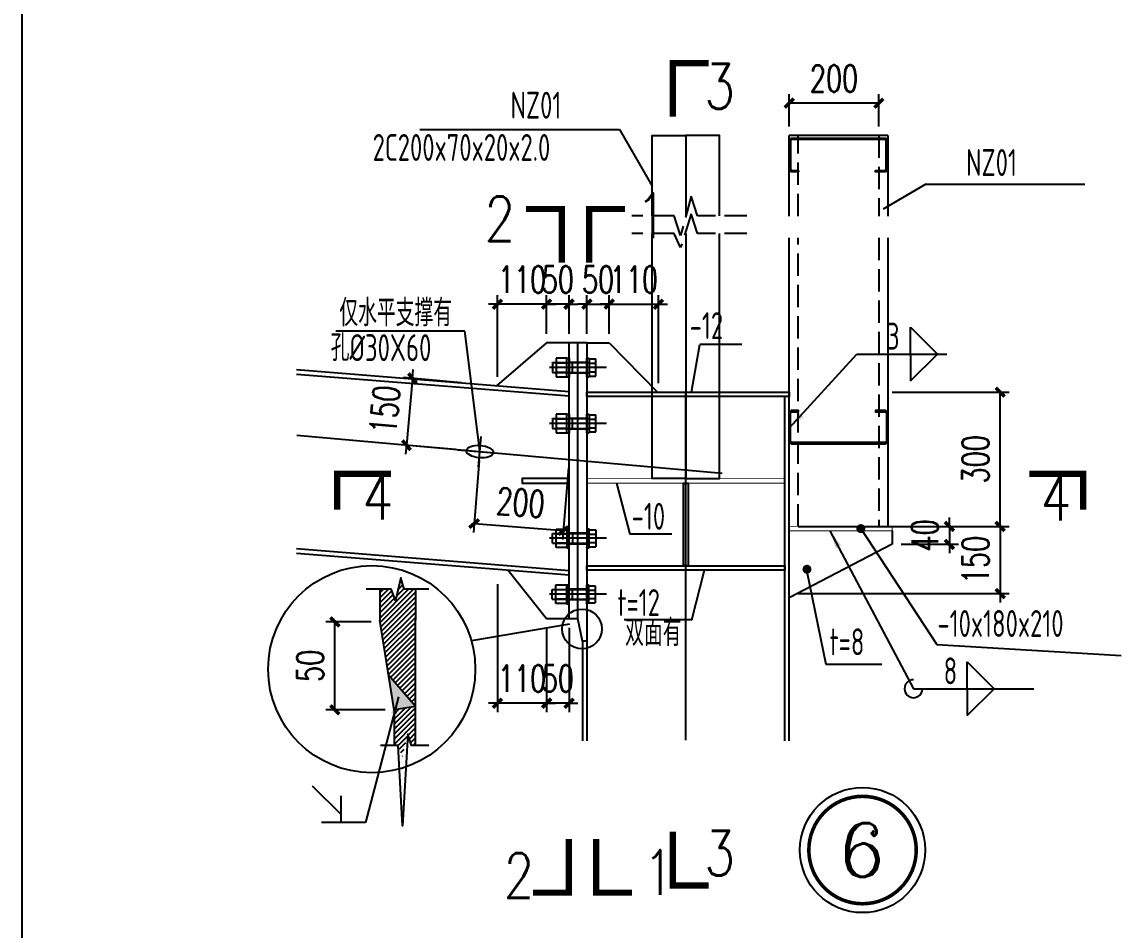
# Model space of a CAD drawing. Extents: x 180850 to 1399066, y 113487 to 334416.
# Drawn here: x 1336125 to 1348403, y 159138 to 169283 of the extents above; entities that cross this region are included whole.
import ezdxf
from ezdxf.enums import TextEntityAlignment as Align

# ---------------------------------------------------------------- set-up
doc = ezdxf.new("R2010")
doc.units = 0
doc.header["$LTSCALE"] = 1000
doc.linetypes.add('DASH', pattern=[0.35, 0.25, -0.1])
for name, color, linetype in [('AXIS', 3, 'Continuous'), ('DOTE', 1, 'Continuous'), ('GL', 150, 'Continuous'), ('GZ', 50, 'Continuous'), ('LT', 27, 'Continuous'), ('PZ', 202, 'Continuous'), ('TEXT', 7, 'Continuous'), ('THIN', 7, 'Continuous')]:
    doc.layers.add(name, color=color, linetype=linetype)
doc.styles.add('_TCH_DIM_T3', font='SIMPLEX', dxfattribs={"width": 0.705882, "bigfont": 'GBCBIG'})
doc.styles.add('COMPLEX', font='COMPLEX')
doc.styles.add('SIM-TSSC', font='simplex.shx', dxfattribs={"width": 0.8, "bigfont": 'tssdchn.shx'})
doc.styles.get("Standard").update_dxf_attribs({"font": 'gbenor.shx', "bigfont": 'gbcbig.shx'})
doc.styles.add('TSSD_Norm', font='tssdeng.shx', dxfattribs={"bigfont": 'hztxt.shx'})
doc.styles.add('TSSD_Num', font='Tssdeng.shx', dxfattribs={"width": 0.7, "bigfont": 'hztxt.shx'})
doc.dimstyles.new('TCH_100_5', dxfattribs={"dimtxt": 297.5, "dimasz": 100, "dimexe": 100, "dimexo": 100, "dimgap": 126.25, "dimtad": 1, "dimdec": 0, "dimlfac": 0.2, "dimzin": 0, "dimdsep": 46, "dimtxsty": '_TCH_DIM_T3', "dimblk": 'ARCHTICK', "dimcen": 0.09, "dimclrd": 126, "dimclre": 126, "dimclrt": 7, "dimazin": 2, "dimtfac": 1, "dimtdec": 0, "dimtix": 1, "dimtmove": 2, "dimatfit": 3, "dimfxl": 1, "dimtolj": 1, "dimtzin": 0, "dimarcsym": 0})
doc.dimstyles.new('TSSD_LEADER_STYLE_200.0', dxfattribs={"dimtxt": 0.18, "dimasz": 200, "dimexe": 0.18, "dimexo": 0.0625, "dimgap": 0.09, "dimtad": 0, "dimtih": 1, "dimtoh": 1, "dimdec": 4, "dimzin": 0, "dimdsep": 46, "dimtxsty": 'Standard', "dimcen": 0.09, "dimadec": 0, "dimazin": 0, "dimtfac": 1, "dimtdec": 4, "dimtofl": 0, "dimtmove": 0, "dimatfit": 3, "dimfxl": 1, "dimtolj": 1, "dimtzin": 0, "dimarcsym": 0})

# ---------------------------------------------------------------- blocks, each defined once
blk = doc.blocks.new('_ArchTick')
at = {"color": 0, "linetype": 'ByBlock', "const_width": 0.4}
blk.add_lwpolyline([(-0.5, -0.5), (0.5, 0.5)], dxfattribs=at)
blk = doc.blocks.new('*D854')
at = {"layer": 'Defpoints', "color": 0, "transparency": 16777216}
for p in [(1341240, 164482), (1342238, 164402), (1342173, 163600)]:
    blk.add_point(p, dxfattribs=at)
at = {"layer": 'GL', "color": 126, "lineweight": -2, "transparency": 16777216}
for p, q in [((1341232, 164383), (1341168, 163580)), ((1342230, 164303), (1342165, 163500)), ((1341176, 163679), (1342173, 163600))]:
    blk.add_line(p, q, dxfattribs=at)
at = {"layer": 'GL', "color": 126, "lineweight": -2, "transparency": 16777216, "xscale": 100, "yscale": 100, "zscale": 100}
for p, rotation in [((1341176, 163679), 175.4260787430075), ((1342173, 163600), 355.4260787430075)]:
    blk.add_blockref('_ArchTick', p, dxfattribs=dict(at, rotation=rotation))
at = {"layer": 'GL', "color": 7, "transparency": 16777216, "insert": (1341696, 163914), "char_height": 297.5, "attachment_point": 5, "rotation": 355.4261, "style": '_TCH_DIM_T3'}
blk.add_mtext('\\A1;200', dxfattribs=at)
blk = doc.blocks.new('*D855')
at = {"layer": 'Defpoints', "color": 0, "transparency": 16777216}
for p in [(1345747, 165147), (1347053, 165147), (1345847, 163647)]:
    blk.add_point(p, dxfattribs=at)
at = {"layer": 'GL', "color": 126, "lineweight": -2, "transparency": 16777216}
for p, q in [((1345847, 165147), (1347153, 165147)), ((1347053, 163647), (1347053, 165147)), ((1345947, 163647), (1347153, 163647))]:
    blk.add_line(p, q, dxfattribs=at)
at = {"layer": 'GL', "color": 126, "lineweight": -2, "transparency": 16777216, "xscale": 100, "yscale": 100, "zscale": 100}
for p, rotation in [((1347053, 165147), 90), ((1347053, 163647), 270)]:
    blk.add_blockref('_ArchTick', p, dxfattribs=dict(at, rotation=rotation))
at = {"layer": 'GL', "color": 7, "transparency": 16777216, "insert": (1346778, 164397), "char_height": 297.5, "attachment_point": 5, "rotation": 90, "style": '_TCH_DIM_T3'}
blk.add_mtext('\\A1;300', dxfattribs=at)
blk = doc.blocks.new('*D889')
at = {"layer": 'Defpoints', "color": 0, "transparency": 16777216}
for p in [(1341134, 165244), (1340420, 164554), (1341067, 164496)]:
    blk.add_point(p, dxfattribs=at)
at = {"layer": 'GL', "color": 126, "lineweight": -2, "transparency": 16777216}
for p, q in [((1340487, 165302), (1340496, 165401)), ((1341034, 165253), (1340387, 165311)), ((1340487, 165302), (1340420, 164554)), ((1340968, 164505), (1340320, 164563)), ((1340420, 164554), (1340411, 164455))]:
    blk.add_line(p, q, dxfattribs=at)
at = {"layer": 'GL', "color": 126, "lineweight": -2, "transparency": 16777216, "xscale": 100, "yscale": 100, "zscale": 100}
for p, rotation in [((1340487, 165302), 264.8799727815188), ((1340420, 164554), 84.87997278151883)]:
    blk.add_blockref('_ArchTick', p, dxfattribs=dict(at, rotation=rotation))
at = {"layer": 'GL', "color": 7, "transparency": 16777216, "insert": (1340179, 164952), "char_height": 297.5, "attachment_point": 5, "rotation": 84.88, "style": '_TCH_DIM_T3'}
blk.add_mtext('\\A1;150', dxfattribs=at)
blk = doc.blocks.new('_WELD004')
at = {"color": 0, "linetype": 'ByBlock'}
for p, q in [((0, 1), (1, 0)), ((0, 0), (0, 1))]:
    blk.add_line(p, q, dxfattribs=at)
blk = doc.blocks.new('*D856')
at = {"layer": 'Defpoints', "color": 0, "transparency": 16777216}
for p in [(1344697, 168376), (1344697, 168015), (1345697, 168015)]:
    blk.add_point(p, dxfattribs=at)
at = {"layer": 'GL', "color": 126, "lineweight": -2, "transparency": 16777216}
for p, q in [((1344697, 168115), (1344697, 168476)), ((1345697, 168115), (1345697, 168476)), ((1345697, 168376), (1344697, 168376))]:
    blk.add_line(p, q, dxfattribs=at)
at = {"layer": 'GL', "color": 126, "lineweight": -2, "transparency": 16777216, "xscale": 100, "yscale": 100, "zscale": 100, "rotation": 180}
blk.add_blockref('_ArchTick', (1344697, 168376), dxfattribs=at)
at = {"layer": 'GL', "color": 126, "lineweight": -2, "transparency": 16777216, "xscale": 100, "yscale": 100, "zscale": 100}
blk.add_blockref('_ArchTick', (1345697, 168376), dxfattribs=at)
at = {"layer": 'GL', "color": 7, "transparency": 16777216, "insert": (1345197, 168651), "char_height": 297.5, "attachment_point": 5, "style": '_TCH_DIM_T3'}
blk.add_mtext('\\A1;200', dxfattribs=at)
blk = doc.blocks.new('*D857')
at = {"layer": 'Defpoints', "color": 0, "transparency": 16777216}
for p in [(1339620, 162580), (1340124, 162580), (1340282, 161598)]:
    blk.add_point(p, dxfattribs=at)
at = {"layer": 'GL', "color": 126, "lineweight": -2, "transparency": 16777216}
for p, q in [((1340024, 162580), (1339520, 162580)), ((1339620, 161598), (1339620, 162580)), ((1340182, 161598), (1339520, 161598))]:
    blk.add_line(p, q, dxfattribs=at)
at = {"layer": 'GL', "color": 126, "lineweight": -2, "transparency": 16777216, "xscale": 100, "yscale": 100, "zscale": 100}
for p, rotation in [((1339620, 162580), 90), ((1339620, 161598), 270)]:
    blk.add_blockref('_ArchTick', p, dxfattribs=dict(at, rotation=rotation))
at = {"layer": 'GL', "color": 7, "transparency": 16777216, "insert": (1339345, 162089), "char_height": 297.5, "attachment_point": 5, "rotation": 90, "style": '_TCH_DIM_T3'}
blk.add_mtext('\\A1;50', dxfattribs=at)
blk = doc.blocks.new('_WELD008')
at = {"color": 0, "linetype": 'ByBlock'}
for p, q in [((0, 0.3), (1.061, 1.361)), ((0, 0), (0, 1))]:
    blk.add_line(p, q, dxfattribs=at)
for tag, p in [('C', (1.286, 1.416)), ('B', (0.288, 0.856)), ('A', (-0.303, -0.009))]:
    blk.add_attdef(tag, text='', height=0.8, dxfattribs=at).set_placement(p, align=Align.CENTER)
blk = doc.blocks.new('*D890')
at = {"layer": 'Defpoints', "color": 0, "transparency": 16777216}
for p in [(1345847, 163647), (1345847, 163447), (1346486, 163447)]:
    blk.add_point(p, dxfattribs=at)
at = {"layer": 'GL', "color": 126, "lineweight": -2, "transparency": 16777216}
for p, q in [((1346486, 163647), (1346486, 163747)), ((1345947, 163647), (1346586, 163647)), ((1346486, 163647), (1346486, 163447)), ((1345947, 163447), (1346586, 163447)), ((1346486, 163447), (1346486, 163347))]:
    blk.add_line(p, q, dxfattribs=at)
at = {"layer": 'GL', "color": 126, "lineweight": -2, "transparency": 16777216, "xscale": 100, "yscale": 100, "zscale": 100}
for p, rotation in [((1346486, 163647), 270), ((1346486, 163447), 90)]:
    blk.add_blockref('_ArchTick', p, dxfattribs=dict(at, rotation=rotation))
at = {"layer": 'GL', "color": 7, "transparency": 16777216, "insert": (1346211, 163547), "char_height": 297.5, "attachment_point": 5, "rotation": 90, "style": '_TCH_DIM_T3'}
blk.add_mtext('\\A1;40', dxfattribs=at)
blk = doc.blocks.new('*D858')
at = {"layer": 'Defpoints', "color": 0, "transparency": 16777216}
for p in [(1344697, 163647), (1344697, 162897), (1347053, 162897)]:
    blk.add_point(p, dxfattribs=at)
at = {"layer": 'GL', "color": 126, "lineweight": -2, "transparency": 16777216}
for p, q in [((1347053, 163647), (1347053, 163747)), ((1344797, 163647), (1347153, 163647)), ((1347053, 163647), (1347053, 162897)), ((1344797, 162897), (1347153, 162897)), ((1347053, 162897), (1347053, 162797))]:
    blk.add_line(p, q, dxfattribs=at)
at = {"layer": 'GL', "color": 126, "lineweight": -2, "transparency": 16777216, "xscale": 100, "yscale": 100, "zscale": 100}
for p, rotation in [((1347053, 163647), 270), ((1347053, 162897), 90)]:
    blk.add_blockref('_ArchTick', p, dxfattribs=dict(at, rotation=rotation))
at = {"layer": 'GL', "color": 7, "transparency": 16777216, "insert": (1346778, 163272), "char_height": 297.5, "attachment_point": 5, "rotation": 90, "style": '_TCH_DIM_T3'}
blk.add_mtext('\\A1;150', dxfattribs=at)
blk = doc.blocks.new('*D867')
at = {"layer": 'Defpoints', "color": 0, "transparency": 16777216}
for p in [(1341986, 166130), (1341986, 165697), (1342236, 165697)]:
    blk.add_point(p, dxfattribs=at)
at = {"layer": 'GL', "color": 126, "lineweight": -2, "transparency": 16777216}
for p, q in [((1341986, 166130), (1341886, 166130)), ((1341986, 165797), (1341986, 166230)), ((1342236, 166130), (1341986, 166130)), ((1342236, 165797), (1342236, 166230)), ((1342236, 166130), (1342336, 166130))]:
    blk.add_line(p, q, dxfattribs=at)
at = {"layer": 'GL', "color": 126, "lineweight": -2, "transparency": 16777216, "xscale": 100, "yscale": 100, "zscale": 100}
blk.add_blockref('_ArchTick', (1341986, 166130), dxfattribs=at)
at = {"layer": 'GL', "color": 126, "lineweight": -2, "transparency": 16777216, "xscale": 100, "yscale": 100, "zscale": 100, "rotation": 180}
blk.add_blockref('_ArchTick', (1342236, 166130), dxfattribs=at)
at = {"layer": 'GL', "color": 7, "transparency": 16777216, "insert": (1342111, 166405), "char_height": 297.5, "attachment_point": 5, "style": '_TCH_DIM_T3'}
blk.add_mtext('\\A1;50', dxfattribs=at)
blk = doc.blocks.new('*D868')
at = {"layer": 'Defpoints', "color": 0, "transparency": 16777216}
for p in [(1341436, 166130), (1341986, 165697), (1341436, 165219)]:
    blk.add_point(p, dxfattribs=at)
at = {"layer": 'GL', "color": 126, "lineweight": -2, "transparency": 16777216}
for p, q in [((1341436, 166130), (1341336, 166130)), ((1341436, 165319), (1341436, 166230)), ((1341986, 166130), (1341436, 166130)), ((1341986, 165797), (1341986, 166230)), ((1341986, 166130), (1342086, 166130))]:
    blk.add_line(p, q, dxfattribs=at)
at = {"layer": 'GL', "color": 126, "lineweight": -2, "transparency": 16777216, "xscale": 100, "yscale": 100, "zscale": 100}
blk.add_blockref('_ArchTick', (1341436, 166130), dxfattribs=at)
at = {"layer": 'GL', "color": 126, "lineweight": -2, "transparency": 16777216, "xscale": 100, "yscale": 100, "zscale": 100, "rotation": 180}
blk.add_blockref('_ArchTick', (1341986, 166130), dxfattribs=at)
at = {"layer": 'GL', "color": 7, "transparency": 16777216, "insert": (1341711, 166405), "char_height": 297.5, "attachment_point": 5, "style": '_TCH_DIM_T3'}
blk.add_mtext('\\A1;110', dxfattribs=at)
blk = doc.blocks.new('*D869')
at = {"layer": 'Defpoints', "color": 0, "transparency": 16777216}
for p in [(1342686, 166130), (1342436, 165697), (1342686, 165697)]:
    blk.add_point(p, dxfattribs=at)
at = {"layer": 'GL', "color": 126, "lineweight": -2, "transparency": 16777216}
for p, q in [((1342436, 166130), (1342336, 166130)), ((1342436, 165797), (1342436, 166230)), ((1342436, 166130), (1342686, 166130)), ((1342686, 165797), (1342686, 166230)), ((1342686, 166130), (1342786, 166130))]:
    blk.add_line(p, q, dxfattribs=at)
at = {"layer": 'GL', "color": 126, "lineweight": -2, "transparency": 16777216, "xscale": 100, "yscale": 100, "zscale": 100}
blk.add_blockref('_ArchTick', (1342436, 166130), dxfattribs=at)
at = {"layer": 'GL', "color": 126, "lineweight": -2, "transparency": 16777216, "xscale": 100, "yscale": 100, "zscale": 100, "rotation": 180}
blk.add_blockref('_ArchTick', (1342686, 166130), dxfattribs=at)
at = {"layer": 'GL', "color": 7, "transparency": 16777216, "insert": (1342561, 166405), "char_height": 297.5, "attachment_point": 5, "style": '_TCH_DIM_T3'}
blk.add_mtext('\\A1;50', dxfattribs=at)
blk = doc.blocks.new('*D870')
at = {"layer": 'Defpoints', "color": 0, "transparency": 16777216}
for p in [(1343235, 166130), (1342686, 165697), (1343235, 165147)]:
    blk.add_point(p, dxfattribs=at)
at = {"layer": 'GL', "color": 126, "lineweight": -2, "transparency": 16777216}
for p, q in [((1342686, 166130), (1342586, 166130)), ((1342686, 165797), (1342686, 166230)), ((1342686, 166130), (1343235, 166130)), ((1343235, 165247), (1343235, 166230)), ((1343235, 166130), (1343335, 166130))]:
    blk.add_line(p, q, dxfattribs=at)
at = {"layer": 'GL', "color": 126, "lineweight": -2, "transparency": 16777216, "xscale": 100, "yscale": 100, "zscale": 100}
blk.add_blockref('_ArchTick', (1342686, 166130), dxfattribs=at)
at = {"layer": 'GL', "color": 126, "lineweight": -2, "transparency": 16777216, "xscale": 100, "yscale": 100, "zscale": 100, "rotation": 180}
blk.add_blockref('_ArchTick', (1343235, 166130), dxfattribs=at)
at = {"layer": 'GL', "color": 7, "transparency": 16777216, "insert": (1342961, 166405), "char_height": 297.5, "attachment_point": 5, "style": '_TCH_DIM_T3'}
blk.add_mtext('\\A1;110', dxfattribs=at)
blk = doc.blocks.new('*D871')
at = {"layer": 'Defpoints', "color": 0, "transparency": 16777216}
for p in [(1341986, 162614), (1342236, 162614), (1341986, 161672)]:
    blk.add_point(p, dxfattribs=at)
at = {"layer": 'GL', "color": 126, "lineweight": -2, "transparency": 16777216}
for p, q in [((1341986, 162514), (1341986, 161572)), ((1342236, 162514), (1342236, 161572)), ((1341986, 161672), (1341886, 161672)), ((1342236, 161672), (1341986, 161672)), ((1342236, 161672), (1342336, 161672))]:
    blk.add_line(p, q, dxfattribs=at)
at = {"layer": 'GL', "color": 126, "lineweight": -2, "transparency": 16777216, "xscale": 100, "yscale": 100, "zscale": 100}
blk.add_blockref('_ArchTick', (1341986, 161672), dxfattribs=at)
at = {"layer": 'GL', "color": 126, "lineweight": -2, "transparency": 16777216, "xscale": 100, "yscale": 100, "zscale": 100, "rotation": 180}
blk.add_blockref('_ArchTick', (1342236, 161672), dxfattribs=at)
at = {"layer": 'GL', "color": 7, "transparency": 16777216, "insert": (1342111, 161947), "char_height": 297.5, "attachment_point": 5, "style": '_TCH_DIM_T3'}
blk.add_mtext('\\A1;50', dxfattribs=at)
blk = doc.blocks.new('*D872')
at = {"layer": 'Defpoints', "color": 0, "transparency": 16777216}
for p in [(1341436, 163101), (1341986, 162410), (1341436, 161672)]:
    blk.add_point(p, dxfattribs=at)
at = {"layer": 'GL', "color": 126, "lineweight": -2, "transparency": 16777216}
for p, q in [((1341436, 163001), (1341436, 161572)), ((1341986, 162310), (1341986, 161572)), ((1341436, 161672), (1341336, 161672)), ((1341986, 161672), (1341436, 161672)), ((1341986, 161672), (1342086, 161672))]:
    blk.add_line(p, q, dxfattribs=at)
at = {"layer": 'GL', "color": 126, "lineweight": -2, "transparency": 16777216, "xscale": 100, "yscale": 100, "zscale": 100}
blk.add_blockref('_ArchTick', (1341436, 161672), dxfattribs=at)
at = {"layer": 'GL', "color": 126, "lineweight": -2, "transparency": 16777216, "xscale": 100, "yscale": 100, "zscale": 100, "rotation": 180}
blk.add_blockref('_ArchTick', (1341986, 161672), dxfattribs=at)
at = {"layer": 'GL', "color": 7, "transparency": 16777216, "insert": (1341711, 161947), "char_height": 297.5, "attachment_point": 5, "style": '_TCH_DIM_T3'}
blk.add_mtext('\\A1;110', dxfattribs=at)
blk = doc.blocks.new('ts_idx2')
at = {"color": 0, "linetype": 'ByBlock', "lineweight": -2, "const_width": 0.0333}
blk.add_lwpolyline([(-0.5, 0, 1), (0.5, 0, 1)], format="xyb", close=True, dxfattribs=at)
at = {"color": 0, "linetype": 'ByBlock', "lineweight": -2}
blk.add_circle((0, 0), 0.583, dxfattribs=at)
at = {"color": 0, "linetype": 'ByBlock', "lineweight": -2, "style": 'TSSD_Num', "width": 0.7}
blk.add_attdef('A', text='', height=0.5, dxfattribs=at).set_placement((0, 0), align=Align.MIDDLE_CENTER)

msp = doc.modelspace()

# ---------------------------------------------------------------- hatches: boundary and pattern name
at = {"layer": 'AXIS'}
msp.add_hatch(color=256, dxfattribs=at).paths.add_polyline_path([(1340219.64, 161984.72), (1340521.53, 161636.34), (1340281.53, 161597.94)])
at = {"layer": 'PZ'}
h = msp.add_hatch(dxfattribs=at)
h.set_pattern_fill('ANSI31', color=256, scale=25, style=0)
h.set_pattern_definition([(45, (590986.67, -677829.06), (-28.0633004, 28.0633004), [])])
h.paths.add_polyline_path([(1340296.37, 162821.16), (1340355.53, 163070.85), (1340395.53, 162945.85), (1340521.53, 162945.85), (1340521.53, 162597.94), (1340521.53, 161636.34), (1340219.64, 161984.72), (1340121.53, 162597.94), (1340121.53, 162945.85), (1340247.53, 162945.85)])
h.paths.add_polyline_path([(1340521.53, 161636.34), (1340521.53, 161200.82), (1340475.53, 161200.82), (1340435.53, 161325.82), (1340376.37, 161076.13), (1340327.53, 161200.82), (1340281.53, 161200.82), (1340281.53, 161597.94)])

# ---------------------------------------------------------------- linework, layer by layer
for p, q in [((1342093.41, 165526.4), (1342093.41, 165318.55)), ((1342211.41, 165526.4), (1342093.41, 165526.4)), ((1342211.41, 165527.48), (1342236.41, 165527.48)), ((1342211.41, 165317.48), (1342211.41, 165527.48)), ((1342236.41, 165527.48), (1342236.41, 165317.48)), ((1342436.41, 165527.48), (1342436.41, 165524.63)), ((1342436.41, 165317.48), (1342436.41, 165527.48)), ((1342436.41, 165527.48), (1342461.41, 165527.48)), ((1342461.41, 165527.48), (1342461.41, 165317.48)), ((1342461.41, 165517.74), (1342534.01, 165517.74)), ((1342534.01, 165327.21), (1342534.01, 165517.74)), ((1342653.91, 165422.48), (1342018.91, 165422.48)), ((1342051.41, 165477.48), (1342051.41, 165367.48)), ((1342051.41, 165474.63), (1342051.41, 165477.48)), ((1342051.41, 165477.48), (1342276.41, 165477.48)), ((1342093.41, 165474.44), (1342211.41, 165474.44)), ((1342236.41, 165482.48), (1342236.41, 165479.54)), ((1342236.41, 165480.79), (1342236.41, 165482.48)), ((1342236.41, 165482.48), (1342276.41, 165482.48)), ((1342276.41, 165362.48), (1342276.41, 165482.48)), ((1342276.41, 165482.48), (1342436.41, 165482.48)), ((1342276.41, 165477.48), (1342436.41, 165477.48)), ((1342436.41, 165477.48), (1342461.41, 165477.48)), ((1342461.41, 165470.11), (1342534.01, 165470.11)), ((1342051.41, 165367.48), (1342276.41, 165367.48)), ((1342093.41, 165370.52), (1342211.41, 165370.52)), ((1342093.41, 165318.55), (1342211.41, 165318.55)), ((1342211.41, 165317.48), (1342236.41, 165317.48)), ((1342236.41, 165362.48), (1342276.41, 165362.48)), ((1342236.41, 165317.48), (1342236.41, 165320.33)), ((1342276.41, 165367.48), (1342436.41, 165367.48)), ((1342276.41, 165362.48), (1342276.41, 165365.41)), ((1342276.41, 165364.16), (1342276.41, 165362.48)), ((1342276.41, 165362.48), (1342436.41, 165362.48)), ((1342436.41, 165367.48), (1342461.41, 165367.48)), ((1342436.41, 165362.48), (1342436.41, 165365.41)), ((1342436.41, 165364.16), (1342436.41, 165362.48)), ((1342436.41, 165317.48), (1342461.41, 165317.48)), ((1342461.41, 165374.85), (1342534.01, 165374.85)), ((1342461.41, 165327.21), (1342534.01, 165327.21)), ((1342093.41, 164901.4), (1342093.41, 164693.55)), ((1342211.41, 164901.4), (1342093.41, 164901.4)), ((1342211.41, 164902.48), (1342236.41, 164902.48)), ((1342211.41, 164692.48), (1342211.41, 164902.48)), ((1342236.41, 164902.48), (1342236.41, 164692.48)), ((1342436.41, 164902.48), (1342436.41, 164899.63)), ((1342436.41, 164692.48), (1342436.41, 164902.48)), ((1342436.41, 164902.48), (1342461.41, 164902.48)), ((1342461.41, 164902.48), (1342461.41, 164692.48)), ((1342653.91, 164797.48), (1342018.91, 164797.48)), ((1342051.41, 164852.48), (1342051.41, 164742.48)), ((1342051.41, 164849.63), (1342051.41, 164852.48)), ((1342051.41, 164852.48), (1342276.41, 164852.48)), ((1342093.41, 164849.44), (1342211.41, 164849.44)), ((1342236.41, 164857.48), (1342236.41, 164854.54)), ((1342236.41, 164855.79), (1342236.41, 164857.48)), ((1342236.41, 164857.48), (1342276.41, 164857.48)), ((1342276.41, 164737.48), (1342276.41, 164857.48)), ((1342276.41, 164857.48), (1342436.41, 164857.48)), ((1342276.41, 164852.48), (1342436.41, 164852.48)), ((1342436.41, 164852.48), (1342461.41, 164852.48)), ((1342461.41, 164892.74), (1342534.01, 164892.74)), ((1342461.41, 164845.11), (1342534.01, 164845.11)), ((1342534.01, 164702.21), (1342534.01, 164892.74)), ((1342051.41, 164742.48), (1342276.41, 164742.48)), ((1342093.41, 164745.52), (1342211.41, 164745.52)), ((1342093.41, 164693.55), (1342211.41, 164693.55)), ((1342211.41, 164692.48), (1342236.41, 164692.48)), ((1342236.41, 164737.48), (1342276.41, 164737.48)), ((1342236.41, 164692.48), (1342236.41, 164695.33)), ((1342276.41, 164742.48), (1342436.41, 164742.48)), ((1342276.41, 164737.48), (1342276.41, 164740.41)), ((1342276.41, 164739.16), (1342276.41, 164737.48)), ((1342276.41, 164737.48), (1342436.41, 164737.48)), ((1342436.41, 164742.48), (1342461.41, 164742.48)), ((1342436.41, 164737.48), (1342436.41, 164740.41)), ((1342436.41, 164739.16), (1342436.41, 164737.48)), ((1342436.41, 164692.48), (1342461.41, 164692.48)), ((1342461.41, 164749.85), (1342534.01, 164749.85)), ((1342461.41, 164702.21), (1342534.01, 164702.21)), ((1341226.27, 164311.77), (1341253.53, 164652.82)), ((1340990.69, 164502.2), (1341489.11, 164462.41)), ((1342051.41, 163458.98), (1342051.41, 163568.98)), ((1342051.41, 163568.98), (1342276.41, 163568.98)), ((1342093.41, 163617.9), (1342211.41, 163617.9)), ((1342093.41, 163410.05), (1342093.41, 163617.9)), ((1342093.41, 163565.94), (1342211.41, 163565.94)), ((1342211.41, 163618.98), (1342236.41, 163618.98)), ((1342211.41, 163618.98), (1342211.41, 163408.98)), ((1342236.41, 163618.98), (1342236.41, 163616.13)), ((1342236.41, 163408.98), (1342236.41, 163618.98)), ((1342236.41, 163573.98), (1342276.41, 163573.98)), ((1342276.41, 163573.98), (1342276.41, 163453.98)), ((1342276.41, 163573.98), (1342276.41, 163571.04)), ((1342276.41, 163572.29), (1342276.41, 163573.98)), ((1342276.41, 163573.98), (1342436.41, 163573.98)), ((1342276.41, 163568.98), (1342436.41, 163568.98)), ((1342436.41, 163618.98), (1342436.41, 163408.98)), ((1342436.41, 163618.98), (1342461.41, 163618.98)), ((1342436.41, 163573.98), (1342436.41, 163571.04)), ((1342436.41, 163572.29), (1342436.41, 163573.98)), ((1342436.41, 163568.98), (1342461.41, 163568.98)), ((1342461.41, 163408.98), (1342461.41, 163618.98)), ((1342461.41, 163609.24), (1342534.01, 163609.24)), ((1342461.41, 163561.61), (1342534.01, 163561.61)), ((1342534.01, 163609.24), (1342534.01, 163418.71)), ((1342653.91, 163513.98), (1342018.91, 163513.98)), ((1342051.41, 163461.83), (1342051.41, 163458.98)), ((1342051.41, 163458.98), (1342276.41, 163458.98)), ((1342093.41, 163462.02), (1342211.41, 163462.02)), ((1342236.41, 163453.98), (1342236.41, 163456.91)), ((1342236.41, 163455.66), (1342236.41, 163453.98)), ((1342236.41, 163453.98), (1342276.41, 163453.98)), ((1342276.41, 163458.98), (1342436.41, 163458.98)), ((1342276.41, 163453.98), (1342436.41, 163453.98)), ((1342436.41, 163458.98), (1342461.41, 163458.98)), ((1342461.41, 163466.35), (1342534.01, 163466.35)), ((1342211.41, 163410.05), (1342093.41, 163410.05)), ((1342211.41, 163408.98), (1342236.41, 163408.98)), ((1342436.41, 163408.98), (1342436.41, 163411.83)), ((1342436.41, 163408.98), (1342461.41, 163408.98)), ((1342461.41, 163418.71), (1342534.01, 163418.71)), ((1342046.45, 162833.98), (1342046.45, 162943.98)), ((1342046.45, 162943.98), (1342271.45, 162943.98)), ((1342088.45, 162992.9), (1342206.45, 162992.9)), ((1342088.45, 162785.05), (1342088.45, 162992.9)), ((1342088.45, 162940.94), (1342206.45, 162940.94)), ((1342206.45, 162993.98), (1342231.45, 162993.98)), ((1342206.45, 162993.98), (1342206.45, 162783.98)), ((1342231.45, 162993.98), (1342231.45, 162991.13)), ((1342231.45, 162783.98), (1342231.45, 162993.98)), ((1342231.45, 162948.98), (1342271.45, 162948.98)), ((1342271.45, 162948.98), (1342271.45, 162828.98)), ((1342271.45, 162948.98), (1342271.45, 162946.04)), ((1342271.45, 162947.29), (1342271.45, 162948.98)), ((1342271.45, 162948.98), (1342431.45, 162948.98)), ((1342271.45, 162943.98), (1342431.45, 162943.98)), ((1342431.45, 162993.98), (1342431.45, 162783.98)), ((1342431.45, 162993.98), (1342456.45, 162993.98)), ((1342431.45, 162948.98), (1342431.45, 162946.04)), ((1342431.45, 162947.29), (1342431.45, 162948.98)), ((1342431.45, 162943.98), (1342456.45, 162943.98)), ((1342456.45, 162783.98), (1342456.45, 162993.98)), ((1342456.45, 162984.24), (1342529.05, 162984.24)), ((1342456.45, 162936.61), (1342529.05, 162936.61)), ((1342529.05, 162984.24), (1342529.05, 162793.71)), ((1342653.91, 162888.98), (1342018.91, 162888.98)), ((1342046.45, 162836.83), (1342046.45, 162833.98)), ((1342046.45, 162833.98), (1342271.45, 162833.98)), ((1342088.45, 162837.02), (1342206.45, 162837.02)), ((1342231.45, 162828.98), (1342231.45, 162831.91)), ((1342231.45, 162830.66), (1342231.45, 162828.98)), ((1342231.45, 162828.98), (1342271.45, 162828.98)), ((1342271.45, 162833.98), (1342431.45, 162833.98)), ((1342271.45, 162828.98), (1342431.45, 162828.98)), ((1342431.45, 162833.98), (1342456.45, 162833.98)), ((1342456.45, 162841.35), (1342529.05, 162841.35)), ((1342206.45, 162785.05), (1342088.45, 162785.05)), ((1342206.45, 162783.98), (1342231.45, 162783.98)), ((1342431.45, 162783.98), (1342431.45, 162786.83)), ((1342456.45, 162793.71), (1342529.05, 162793.71))]:
    msp.add_line(p, q)
msp.add_ellipse((1341239.9, 164482.3), major_axis=(149.52, -11.93), ratio=0.46666667)
at = {"layer": 'AXIS'}
for p, q in [((1336124.67, 197803.17), (1336124.67, 136924.44)), ((1340571.11, 168080.69), (1342801.95, 168080.69)), ((1342801.95, 168080.69), (1343166.71, 167447.3)), ((1346221.62, 167471.12), (1345747.01, 167191.98)), ((1346221.62, 167471.12), (1347998.8, 167471.12)), ((1341073.99, 165829.24), (1339629.8, 165829.24)), ((1341240.72, 164492.55), (1341073.99, 165829.24)), ((1343605.4, 165147.48), (1343696.47, 165681.02)), ((1344166.84, 165681.02), (1343696.47, 165681.02)), ((1345451.42, 165572.02), (1346458.92, 165572.02)), ((1342767.07, 164130.73), (1342914.32, 163559.9)), ((1343384.68, 163559.9), (1342914.32, 163559.9)), ((1345496.26, 163622.48), (1346345.57, 162328.18)), ((1343609.25, 162604.06), (1343748.24, 163157.73)), ((1344894.29, 163143.34), (1345104.54, 162107.43)), ((1343609.25, 162604.06), (1342852.19, 162604.06)), ((1342240.25, 162554.03), (1341144.93, 162370.19)), ((1346345.57, 162328.18), (1348403.16, 162203.18)), ((1345104.54, 162107.43), (1345729.92, 162107.43)), ((1340521.53, 161636.34), (1340219.64, 161984.72)), ((1346084.77, 161833.46), (1347429.13, 161833.46)), ((1340521.53, 161636.34), (1340281.53, 161597.94)), ((1339963.9, 160337.86), (1339471.52, 160337.86))]:
    msp.add_line(p, q, dxfattribs=at)
at = {"layer": 'AXIS', "color": 3, "const_width": 70}
for points in [[(1343394.74, 168223.88), (1343394.74, 168823.88), (1343794.74, 168823.88)], [(1342155.64, 166593.03), (1342155.64, 167193.03), (1341755.64, 167193.03)], [(1342460.88, 166593.03), (1342460.88, 167193.03), (1342860.88, 167193.03)], [(1340247.16, 164234.64), (1339647.16, 164234.64), (1339647.16, 163834.64)], [(1347380.16, 164234.64), (1347980.16, 164234.64), (1347980.16, 163834.64)], [(1343394.74, 160236.2), (1343394.74, 159636.2), (1343794.74, 159636.2)], [(1342235.1, 160155.57), (1342235.1, 159555.57), (1341835.1, 159555.57)], [(1342540.35, 160155.57), (1342540.35, 159555.57), (1342940.35, 159555.57)]]:
    msp.add_lwpolyline(points, dxfattribs=at)
at = {"layer": 'AXIS', "const_width": 50}
for points in [[(1345471.26, 163622.48, 1), (1345521.26, 163622.48, 1)], [(1344919.46, 163168.34, -1), (1344869.46, 163168.34, -1)]]:
    msp.add_lwpolyline(points, format="xyb", close=True, dxfattribs=at)
at = {"layer": 'AXIS'}
for points in [[(1340671.53, 162945.85), (1340521.53, 162945.85), (1340395.53, 162945.85), (1340355.53, 163070.85), (1340296.37, 162821.16), (1340247.53, 162945.85), (1340121.53, 162945.85), (1339971.53, 162945.85)], [(1340671.53, 161200.82), (1340521.53, 161200.82), (1340475.53, 161200.82), (1340435.53, 161325.82), (1340376.37, 160301.13), (1340327.53, 161200.82), (1340281.53, 161200.82), (1340131.53, 161200.82)]]:
    msp.add_lwpolyline(points, dxfattribs=at)
for centre, radius in [((1340032.56, 162052.11), 1156.95), ((1342381.34, 162501.53, -9.66), 221.88)]:
    msp.add_circle(centre, radius, dxfattribs=at)
msp.add_arc((1346084.77, 161833.46), 100, 90, 0, dxfattribs=at)
at = {"layer": 'DOTE'}
for p, q in [((1343541.71, 161260.36), (1343541.71, 165155.1)), ((1339194.5, 164665.12), (1343948.5, 164240.19))]:
    msp.add_line(p, q, dxfattribs=at)
at = {"layer": 'GL'}
for p, q in [((1339193.01, 165398.95), (1342236.41, 165155.48)), ((1339193.01, 165348.79), (1342236.41, 165105.32)), ((1339193.01, 163398.95), (1342236.41, 163155.48)), ((1339193.01, 163348.79), (1342236.41, 163105.32))]:
    msp.add_line(p, q, dxfattribs=at)
at = {"layer": 'GZ'}
for p, q in [((1344647.01, 161252.74), (1344647.01, 165097.48)), ((1344697.01, 161252.74), (1344697.01, 165097.48)), ((1342386.37, 162363.98), (1342386.37, 161252.74)), ((1342436.41, 162363.98), (1342436.41, 161252.74))]:
    msp.add_line(p, q, dxfattribs=at)
for points in [[(1344697.01, 165097.48), (1342436.41, 165097.48), (1342436.41, 165147.48), (1344697.01, 165147.48)], [(1344647.01, 163157.73), (1342436.41, 163157.73), (1342436.41, 163207.73), (1344647.01, 163207.73)]]:
    msp.add_lwpolyline(points, close=True, dxfattribs=at)
at = {"layer": 'LT'}
for p, q in [((1345797.01, 168014.79), (1344697.01, 168014.79)), ((1344697.01, 167112.04), (1344697.01, 168014.79)), ((1345697.01, 168014.79), (1345697.01, 167984.79)), ((1345797.01, 168014.79), (1345797.01, 167112.04))]:
    msp.add_line(p, q, dxfattribs=at)
at = {"layer": 'LT', "color": 8, "linetype": 'DASH'}
for p, q in [((1344797.01, 167112.04), (1344797.01, 168014.79)), ((1345697.01, 168014.79), (1345697.01, 167112.04)), ((1344797.01, 163647.48), (1344797.01, 166872.44)), ((1345697.01, 166872.44), (1345697.01, 163647.48))]:
    msp.add_line(p, q, dxfattribs=at)
at = {"layer": 'LT', "linetype": 'ByBlock'}
for p, q in [((1344697.01, 163647.48), (1344697.01, 166872.44)), ((1345797.01, 166872.44), (1345797.01, 163647.48))]:
    msp.add_line(p, q, dxfattribs=at)
for points in [[(1343166.71, 167118.49), (1343166.71, 168014.79), (1343541.71, 168014.79), (1343541.71, 167118.49)], [(1343916.71, 167118.49), (1343916.71, 168014.79), (1343541.71, 168014.79), (1343541.71, 167118.49)], [(1343541.71, 166918.49), (1343541.71, 164180.73), (1343166.71, 164180.73), (1343166.71, 166918.49)], [(1343541.71, 166918.49), (1343541.71, 164180.73), (1343916.71, 164180.73), (1343916.71, 166918.49)]]:
    msp.add_lwpolyline(points, dxfattribs=at)
at = {"layer": 'LT'}
for points in [[(1344799.04, 167624.8), (1344799.04, 167609.8), (1344718.67, 167609.8), (1344696.17, 167632.3), (1344696.17, 167962.3), (1344718.67, 167984.8), (1345773.67, 167984.8), (1345796.17, 167962.3), (1345796.17, 167632.3), (1345773.67, 167609.8), (1345659.58, 167609.8), (1345659.58, 167624.8), (1345766.17, 167624.8), (1345781.17, 167639.8), (1345781.17, 167954.8), (1345766.17, 167969.8), (1344726.17, 167969.8), (1344711.17, 167954.8), (1344711.17, 167639.8), (1344726.17, 167624.8), (1344799.04, 167624.8)], [(1344799.88, 164928.96), (1344799.88, 164943.96), (1344719.51, 164943.96), (1344697.01, 164921.46), (1344697.01, 164591.46), (1344719.51, 164568.96), (1345774.51, 164568.96), (1345797.01, 164591.46), (1345797.01, 164921.46), (1345774.51, 164943.96), (1345660.42, 164943.96), (1345660.42, 164928.96), (1345767.01, 164928.96), (1345782.01, 164913.96), (1345782.01, 164598.96), (1345767.01, 164583.96), (1344727.01, 164583.96), (1344712.01, 164598.96), (1344712.01, 164913.96), (1344727.01, 164928.96), (1344799.88, 164928.96)]]:
    msp.add_lwpolyline(points, close=True, dxfattribs=at)
at = {"layer": 'LT', "color": 8, "linetype": 'DASH'}
for points in [[(1344221.71, 167118.49), (1343671.71, 167118.49), (1343601.71, 167338.49), (1343481.71, 166898.49), (1343411.71, 167118.49), (1342939.6, 167118.49)], [(1344221.71, 166918.49), (1343671.71, 166918.49), (1343601.71, 167138.49), (1343481.71, 166761.84), (1343411.71, 166918.49), (1342939.6, 166918.49)]]:
    msp.add_lwpolyline(points, dxfattribs=at)
at = {"layer": 'PZ'}
for p, q in [((1341986.41, 165697.48), (1341427.99, 165220.15)), ((1342236.41, 165697.48), (1341986.41, 165697.48)), ((1342236.41, 165697.48), (1341986.41, 165697.48)), ((1342436.41, 165697.48), (1342236.41, 165697.48)), ((1342236.41, 162613.98), (1342236.41, 165697.48)), ((1342336.41, 162613.98), (1342336.41, 165697.48)), ((1342436.41, 165697.48), (1342686.41, 165697.48)), ((1342436.41, 165697.48), (1342436.41, 162363.98)), ((1342436.41, 165697.48), (1342686.41, 165697.48)), ((1342686.41, 165697.48), (1343226.29, 165147.48)), ((1345847.01, 163597.48), (1345847.01, 163447.48)), ((1345847.01, 163447.48), (1344697.01, 162847.48)), ((1341986.41, 162613.98), (1341551.75, 163160.09)), ((1340121.53, 162945.85), (1340121.53, 162597.94)), ((1340521.53, 162945.85), (1340521.53, 162597.94)), ((1340281.53, 161597.94), (1340121.53, 162597.94)), ((1340521.53, 161200.82), (1340521.53, 162597.94)), ((1342236.41, 162613.98), (1341986.41, 162613.98)), ((1342336.41, 162613.98), (1342236.41, 162613.98)), ((1342336.41, 162613.98), (1342236.41, 162613.98)), ((1342386.37, 162363.97), (1342336.41, 162613.98)), ((1342436.41, 162363.98), (1342386.37, 162363.97)), ((1340281.53, 161597.94), (1340281.53, 161200.82))]:
    msp.add_line(p, q, dxfattribs=at)
for points in [[(1342236.41, 164180.73), (1341711.41, 164180.73), (1341711.41, 164130.73), (1342236.41, 164130.73)], [(1343566.71, 163207.73), (1343516.71, 163207.73), (1343516.71, 164130.73), (1343566.71, 164130.73)]]:
    msp.add_lwpolyline(points, close=True, dxfattribs=at)
at = {"layer": 'PZ', "const_width": 10}
for points in [[(1342436.41, 164130.73), (1344647.01, 164130.73), (1344647.01, 164180.73), (1342436.41, 164180.73)], [(1345847.01, 163647.48), (1344697.01, 163647.48), (1344697.01, 163597.48), (1345847.01, 163597.48)]]:
    msp.add_lwpolyline(points, close=True, dxfattribs=at)

# ---------------------------------------------------------------- block references
at = {"layer": 'AXIS', "yscale": 300, "zscale": 300}
for name, p, xscale in [('_WELD004', (1346051.42, 165572.02), 300), ('_WELD004', (1346684.77, 161833.46), 300), ('_WELD008', (1339690.05, 160337.86), -300)]:
    msp.add_blockref(name, p, dxfattribs=dict(at, xscale=xscale))
at = {"layer": 'AXIS', "xscale": -300, "yscale": 300, "zscale": 300, "rotation": 180}
for p in [(1346051.42, 165572.02), (1346684.77, 161833.46)]:
    msp.add_blockref('_WELD004', p, dxfattribs=at)
at = {"layer": 'AXIS'}
ref = msp.add_blockref('ts_idx2', (1345515.4, 160031.45), dxfattribs=dict(at, xscale=1200, yscale=1200, zscale=1200))
ref.add_attrib('9', '6', dxfattribs={"layer": 'THIN', "height": 600, "style": 'COMPLEX'}).set_placement((1345515.4, 160031.45), align=Align.MIDDLE_CENTER)

# ---------------------------------------------------------------- texts
at = {"layer": 'AXIS', "color": 3, "style": 'SIM-TSSC', "width": 0.8}
for s, p in [('3', (1343747.47, 168313.91)), ('1', (1342985.04, 166867.07)), ('2', (1341291.47, 166834.46)), ('4', (1339927.81, 163722.81)), ('4', (1347504.7, 163713.23)), ('3', (1343747.47, 159746.18)), ('2', (1341504.95, 159496.92)), ('1', (1343064.51, 159531.57))]:
    msp.add_text(s, height=500, dxfattribs=at).set_placement(p)
at = {"layer": 'TEXT', "style": 'TSSD_Norm', "width": 0.7}
for s, p in [('NZ01', (1341582.69, 168203.06)), ('2C200x70x20x2.0', (1340041.95, 167730.92)), ('NZ01', (1346672.32, 167562.35)), ('仅水平支撑有', (1339670.07, 165883.5)), ('-12', (1343584.27, 165740.16)), ('3', (1345788.34, 165622.02)), ('孔%%c30X60', (1339573.53, 165494.18)), ('-10', (1342936.22, 163610.76)), ('t=12', (1342777.23, 162646.48)), ('-10x180x210', (1346352.03, 162412.35)), ('双面有', (1342862.7, 162310.79)), ('t=8', (1345147.06, 162207.89)), ('8', (1346421.69, 161883.46))]:
    msp.add_text(s, height=300, dxfattribs=at).set_placement(p)

# ---------------------------------------------------------------- dimensions: what is measured, and where the dimension line sits
at = {"layer": 'GL'}
for base, p1, p2, angle, text, picture, middle in [((1344697.01, 168376.43), (1345697.01, 168014.79), (1344697.01, 168014.79), 180, '200', '*D856', (1345197.01, 168651.43)), ((1339619.81, 162579.73), (1340281.53, 161597.94), (1340124.44, 162579.73), 90, '50', '*D857', (1339344.81, 162088.83))]:
    dim = msp.add_linear_dim(base=base, p1=p1, p2=p2, angle=angle, text=text, dimstyle='TCH_100_5', dxfattribs=at)
    dim.commit()
    dim.dimension.update_dxf_attribs({"geometry": picture, "text_midpoint": middle})
for base, p1, p2, angle, picture, middle in [((1341436.2, 166130.11), (1341986.41, 165697.48), (1341436.2, 165219.49), 180, '*D868', (1341711.3, 166405.11)), ((1341986.41, 166130.11), (1342236.41, 165697.48), (1341986.41, 165697.48), 180, '*D867', (1342111.41, 166405.11)), ((1347052.84, 165147.48), (1345847.01, 163647.48), (1345747.01, 165147.48), 90, '*D855', (1346777.84, 164397.48)), ((1342173.46, 163599.52), (1341239.9, 164482.3), (1342237.7, 164402.48), 175.426079, '*D854', (1341696.49, 163913.55)), ((1347052.84, 162897.48), (1344697.01, 163647.48), (1344697.01, 162897.48), 90, '*D858', (1346777.84, 163272.48)), ((1346486.47, 163447.48), (1345847.01, 163647.48), (1345847.01, 163447.48), 90, '*D890', (1346211.47, 163547.48)), ((1341436.04, 161671.93), (1341986.41, 162410.33), (1341436.04, 163101.23), 180, '*D872', (1341711.22, 161946.93)), ((1341986.41, 161671.93), (1342236.41, 162613.98), (1341986.41, 162613.98), 180, '*D871', (1342111.41, 161946.93))]:
    dim = msp.add_linear_dim(base=base, p1=p1, p2=p2, angle=angle, dimstyle='TCH_100_5', dxfattribs=at)
    dim.commit()
    dim.dimension.update_dxf_attribs({"geometry": picture, "text_midpoint": middle})
for base, p1, p2, picture, middle in [((1342686.41, 166130.11), (1342436.41, 165697.48), (1342686.41, 165697.48), '*D869', (1342561.41, 166405.11)), ((1343235.47, 166130.11), (1342686.41, 165697.48), (1343235.47, 165147.48), '*D870', (1342960.94, 166405.11))]:
    dim = msp.add_linear_dim(base=base, p1=p1, p2=p2, dimstyle='TCH_100_5', dxfattribs=at)
    dim.commit()
    dim.dimension.update_dxf_attribs({"geometry": picture, "text_midpoint": middle})
dim = msp.add_aligned_dim(p1=(1341134.09, 165243.66), p2=(1341067.1, 164496.1), distance=-649.98, dimstyle='TCH_100_5', dxfattribs=at)
dim.commit()
dim.dimension.update_dxf_attribs({"geometry": '*D889', "text_midpoint": (1340179.31, 164952.43)})

# ---------------------------------------------------------------- leaders
at = {"layer": 'AXIS'}
for points in [[(1344697.01, 164745.77), (1345451.42, 165572.02)], [(1345151.7, 163597.48), (1346084.77, 161833.46)], [(1340330.36, 161744.34), (1339963.9, 160337.86)]]:
    msp.add_leader(points, dimstyle='TSSD_LEADER_STYLE_200.0', dxfattribs=at)

doc.saveas('drawing.dxf')
